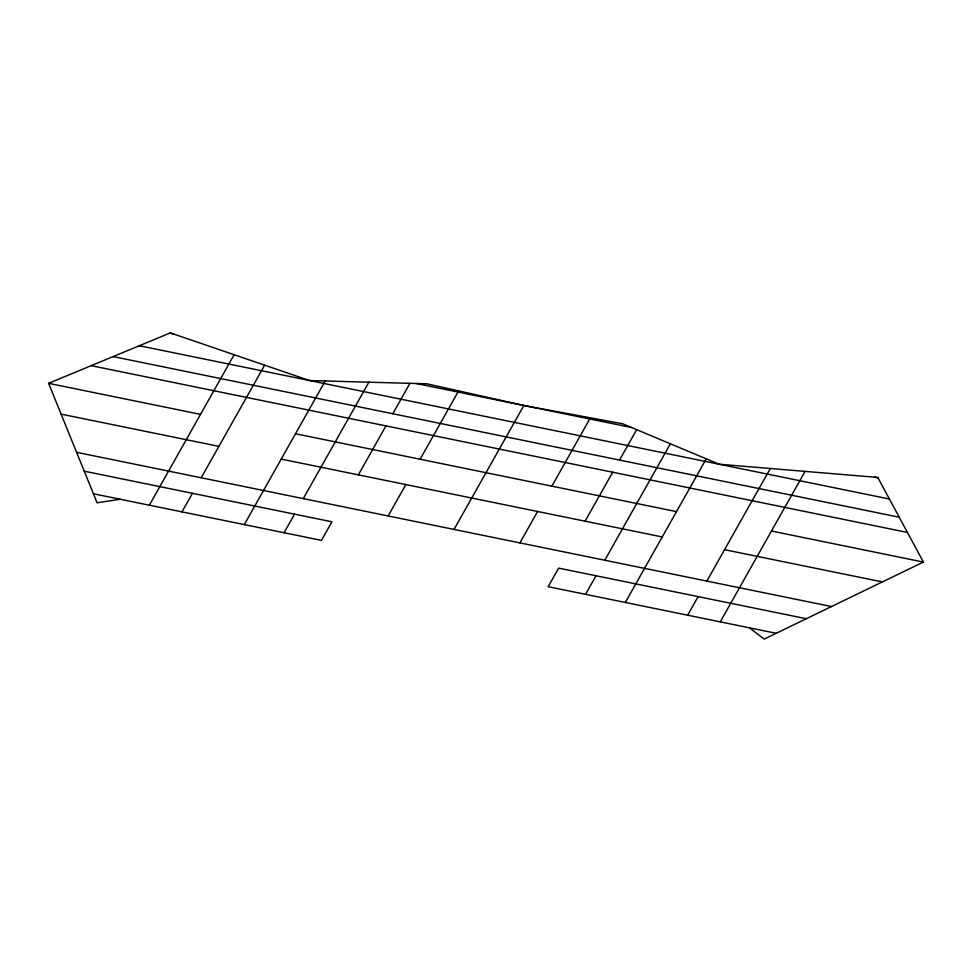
<?xml version="1.0" encoding="UTF-8"?>
<svg xmlns="http://www.w3.org/2000/svg" width="972" height="972" viewBox="0 0 972 972"><rect width="100%" height="100%" fill="white"/><g stroke="black" fill="none" stroke-linecap="round" stroke-linejoin="round"><path stroke-width="1.46" d="M149.348 505.197L234.143 354.719M181.983 511.867L192.456 493.302M201.204 477.762L264.663 365.168M244.3 524.601L325.243 380.975M284.067 532.729L294.528 514.164M303.288 498.624L368.898 382.19M358.376 474.858L385.969 425.894M392.81 413.744L409.953 383.333M388.156 515.962L405.846 484.566M420.123 459.234L458.626 390.902M454.033 529.424L523.872 405.494L622.748 423.816L719.11 464.227L877.777 477.434L923.4 562.071L764.162 639.114L749.363 627.803M519.911 542.886L537.601 511.479M551.877 486.158L590.381 417.826M585.083 521.186L612.676 472.222M619.529 460.072L636.66 429.66M585.557 594.342L596.018 575.764M604.778 560.224L670.388 443.791M625.324 602.458L706.255 458.833M687.641 615.191L698.103 596.626M706.851 581.086L770.31 468.492M720.276 621.861L805.083 471.384M120.261 499.256L97.091 502.803L48.6 383.32L170.343 332.886L309.606 380.55L426.89 383.806L523.872 405.494M169.736 333.141L173.077 333.821M416.235 383.503L631.508 427.498M874.666 477.179L878.008 477.86M139.3 345.74L889.416 499.025M113.117 356.59L899.222 517.213M91.21 365.666L907.435 532.449M48.6 383.32L200.536 414.364M295.488 433.767L676.512 511.624M771.464 531.028L923.4 562.071M61.09 414.121L218.907 446.367M281.224 459.1L662.236 536.957M724.553 549.69L882.357 581.924M76.594 452.308L831.473 606.552M84.26 471.189L331.926 521.794L321.453 540.371L93.421 493.776M806.298 618.727L558.633 568.122L548.172 586.699L776.203 633.294"/></g></svg>
